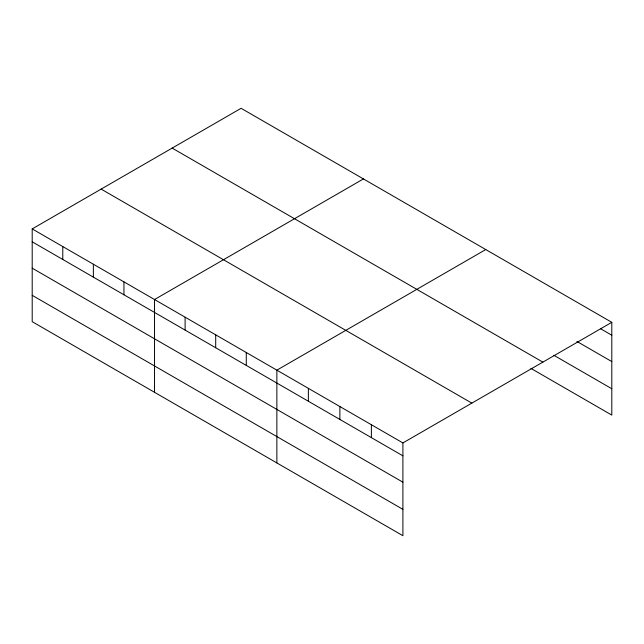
<?xml version="1.0" encoding="UTF-8"?>
<svg xmlns="http://www.w3.org/2000/svg" width="644" height="644" viewBox="0 0 644 644"><rect width="100%" height="100%" fill="white"/><g stroke="black" fill="none" stroke-linecap="round" stroke-linejoin="round"><path stroke-width="0.97" d="M32.2 228.91L402.903 442.927L402.903 535.703L32.2 321.678L32.2 228.91L241.098 108.297L611.8 322.322L611.8 415.09L530.898 368.384M363.433 178.927L154.528 299.532L154.528 392.309M485.761 249.55L276.864 370.163L276.864 462.931M402.903 442.927L611.8 322.322M600.731 328.834L611.8 335.226M576.887 341.425L611.8 361.582M553.888 355.303L611.8 388.735M172.165 148.096L542.86 362.121M101.14 189.103L471.835 403.128M32.2 241.814L402.903 455.831M32.2 268.17L402.903 482.187M32.2 295.322L402.903 509.348M371.387 424.734L371.387 437.638M339.879 406.541L339.879 419.453M308.371 388.348L308.371 401.26M246.282 352.501L246.282 365.414M215.7 334.848L215.7 347.752M185.11 317.186L185.11 330.098M123.946 281.879L123.946 294.783M93.364 264.217L93.364 277.129M62.782 246.563L62.782 259.468"/></g></svg>
